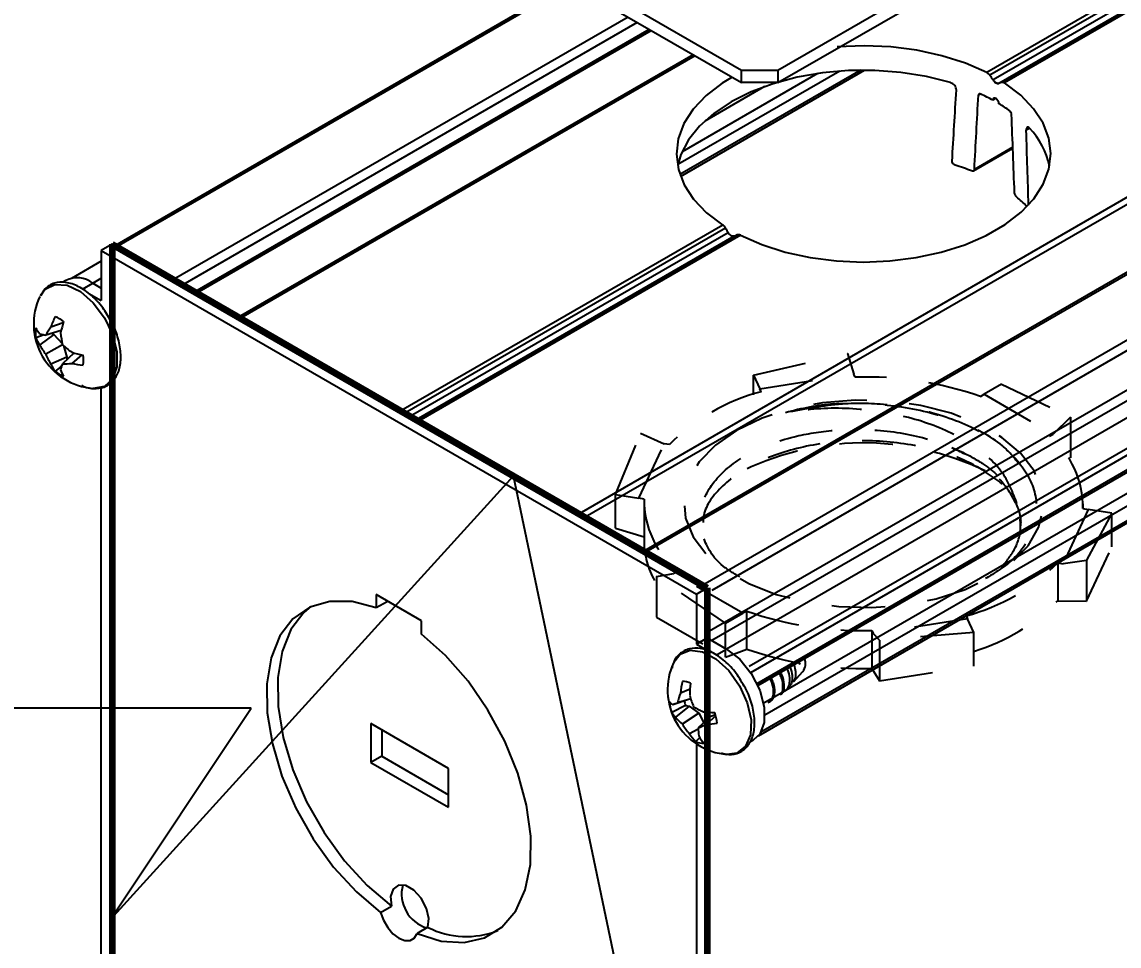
# Model space of a CAD drawing. Extents: x 0 to 12.2, y -7.3 to 0.
# Drawn here: x 2.687 to 5.251, y -4.865 to -2.706 of the extents above; entities that cross this region are included whole.
import ezdxf
from ezdxf import colors
from ezdxf.entities.mleader import LeaderData, LeaderLine
from ezdxf.math import Vec2, Vec3

# ---------------------------------------------------------------- set-up
doc = ezdxf.new("R2010")
doc.units = 0
doc.header["$LTSCALE"] = 0.5
doc.header["$MEASUREMENT"] = 0
doc.linetypes.add('HIDDEN', pattern=[0.375, 0.25, -0.125])
for name, color, linetype in [('End Cap', 92, 'CONTINUOUS'), ('FAB DWG', 221, 'CONTINUOUS'), ('Hardware', 242, 'CONTINUOUS'), ('Housing', 150, 'CONTINUOUS')]:
    doc.layers.add(name, color=color, linetype=linetype)
doc.styles.add('LSAD_Standard', font='arial.ttf')

msp = doc.modelspace()

# ---------------------------------------------------------------- linework, layer by layer
at = {"layer": 'End Cap', "transparency": 16777216}
for p, q in [((2.898, -3.2248), (2.8726, -3.2395)), ((4.2888, -4.0276), (2.898, -3.2248)), ((2.8726, -3.2395), (2.8726, -3.3567)), ((2.8726, -3.2395), (4.2633, -4.0423)), ((2.7898, -3.3096), (2.7825, -3.3138)), ((2.829, -3.3296), (2.8528, -3.3158)), ((2.8528, -3.3158), (2.8726, -3.3273)), ((2.8433, -3.3397), (2.8726, -3.3567)), ((2.8726, -3.5624), (2.87, -3.5609)), ((2.8726, -5.3599), (2.8726, -3.5624)), ((3.621, -4.1047), (3.5149, -4.0435)), ((3.5149, -4.0435), (3.5149, -4.0749)), ((4.2633, -4.0423), (4.2888, -4.0276)), ((4.2633, -4.0423), (4.2633, -4.1595)), ((4.2888, -4.0276), (4.2888, -4.1448)), ((3.5404, -4.0602), (3.5149, -4.0749)), ((3.5404, -4.0581), (3.5404, -4.0602)), ((3.621, -4.1361), (3.621, -4.1047)), ((4.2633, -4.1595), (4.2888, -4.1448)), ((4.2888, -4.1448), (4.334, -4.171)), ((4.2633, -4.1595), (4.2877, -4.1736)), ((4.3102, -4.1847), (4.334, -4.171)), ((3.6843, -4.4498), (3.5025, -4.3448)), ((3.5025, -4.3448), (3.5025, -4.4357)), ((3.528, -4.3595), (3.528, -4.421)), ((4.3898, -4.3871), (4.397, -4.383)), ((4.2633, -4.3924), (4.2633, -6.1628)), ((4.2888, -4.4059), (4.2888, -6.1481)), ((3.528, -4.421), (3.5025, -4.4357)), ((3.528, -4.421), (3.6843, -4.5112)), ((3.5025, -4.4357), (3.6843, -4.5406)), ((3.5254, -4.7867), (3.5508, -4.772)), ((3.636, -4.8211), (3.6105, -4.8358))]:
    msp.add_line(p, q, dxfattribs=at)
at = {"layer": 'End Cap', "color": 1, "lineweight": 90, "transparency": 16777216}
for p, q in [((2.898, -3.2248), (4.2888, -4.0276)), ((2.898, -3.2248), (2.898, -6.0827)), ((4.2888, -4.0276), (4.2888, -6.8855))]:
    msp.add_line(p, q, dxfattribs=at)
at = {"layer": 'End Cap', "ltscale": 0.5, "transparency": 16777216}
msp.add_line((3.6843, -4.5406), (3.6843, -4.4498), dxfattribs=at)
at = {"layer": 'End Cap', "transparency": 16777216, "flags": 128}
for points in [[(3.5149, -4.0749), (3.4587, -4.0601), (3.4063, -4.0595), (3.3597, -4.073), (3.3204, -4.1002), (3.29, -4.1401), (3.2695, -4.1912), (3.2595, -4.2518), (3.2605, -4.3197), (3.2724, -4.3925), (3.2948, -4.4676), (3.327, -4.5423), (3.3676, -4.614), (3.4154, -4.6802), (3.4686, -4.7384), (3.5254, -4.7867)], [(3.3623, -4.0718), (3.3459, -4.0855), (3.3155, -4.1254), (3.2949, -4.1765), (3.285, -4.2371), (3.286, -4.305), (3.2979, -4.3778), (3.3203, -4.4529), (3.3524, -4.5276), (3.3931, -4.5993), (3.4409, -4.6655), (3.4941, -4.7237), (3.5508, -4.772)], [(3.6105, -4.8358), (3.6672, -4.8531), (3.7204, -4.8563), (3.7682, -4.8453), (3.8089, -4.8206), (3.841, -4.7829), (3.8635, -4.7337), (3.8754, -4.6747), (3.8764, -4.6079), (3.8664, -4.5358), (3.8459, -4.461), (3.8154, -4.386), (3.7762, -4.3135), (3.7296, -4.2462), (3.6772, -4.1863), (3.621, -4.1361)], [(4.334, -4.171), (4.3645, -4.1947), (4.3913, -4.2281), (4.4112, -4.2669), (4.4218, -4.3066), (4.4218, -4.3424), (4.4112, -4.3698), (4.397, -4.383)], [(3.636, -4.8211), (3.6382, -4.8008), (3.6325, -4.7768), (3.62, -4.7533), (3.6028, -4.7345), (3.584, -4.7236), (3.5668, -4.7226), (3.5543, -4.7316), (3.5486, -4.7491), (3.5508, -4.772)], [(3.5254, -4.7867), (3.5318, -4.8047), (3.5418, -4.8216), (3.5542, -4.836), (3.5679, -4.8464), (3.5817, -4.8519), (3.5941, -4.8518), (3.604, -4.8463), (3.6105, -4.8358)]]:
    msp.add_lwpolyline(points, dxfattribs=at)
at = {"layer": 'End Cap', "transparency": 16777216}
for centre, radius, start, end in [((2.8163, -3.3634), 0.06, 52.4853, 116.2043), ((3.6579, -4.7428), 0.0835, 165.5817, 252.9247), ((3.7254, -4.6446), 0.198, 243.1267, 291.8228)]:
    msp.add_arc(centre, radius, start, end, dxfattribs=at)
at = {"layer": 'Hardware', "transparency": 16777216}
for p, q in [((3.7021, -2.4333), (4.3686, -2.8181)), ((3.7021, -2.4626), (4.3686, -2.8474)), ((4.4534, -2.8181), (4.7969, -2.6198)), ((4.4534, -2.8474), (4.7969, -2.6491)), ((4.3686, -2.8181), (4.4534, -2.8181)), ((4.3686, -2.8474), (4.3686, -2.8181)), ((4.4534, -2.8181), (4.4534, -2.8474)), ((4.4534, -2.8474), (4.3686, -2.8474)), ((2.7838, -3.4084), (2.7547, -3.4191)), ((2.7789, -3.4262), (2.7428, -3.4371)), ((2.7563, -3.4331), (2.7617, -3.4362)), ((2.7388, -3.4363), (2.7194, -3.4433)), ((2.7617, -3.4362), (2.7288, -3.4604)), ((2.7819, -3.4597), (2.7428, -3.4822)), ((2.7617, -3.4362), (2.7812, -3.4568)), ((2.8093, -3.4789), (2.7819, -3.5047)), ((2.784, -3.4616), (2.7921, -3.4888)), ((2.8273, -3.4837), (2.8034, -3.5035)), ((2.7921, -3.4888), (2.7547, -3.5052)), ((2.7921, -3.4888), (2.7921, -3.4951)), ((4.5027, -4.2014), (4.5048, -4.2068)), ((4.5048, -4.2068), (4.5032, -4.1999)), ((4.5165, -4.1939), (4.5162, -4.1924)), ((4.4901, -4.2478), (4.5122, -4.2232)), ((4.2484, -4.2645), (4.2258, -4.2739)), ((4.4731, -4.2672), (4.4641, -4.2724)), ((4.4751, -4.2646), (4.4817, -4.2572)), ((4.2377, -4.3027), (4.2057, -4.3189)), ((4.2428, -4.2899), (4.2083, -4.3009)), ((4.2461, -4.3047), (4.2148, -4.3299)), ((4.25, -4.287), (4.2194, -4.2968)), ((4.2377, -4.3027), (4.2461, -4.3047)), ((4.2501, -4.2873), (4.2428, -4.2899)), ((4.2461, -4.3047), (4.2692, -4.3209)), ((4.2692, -4.3209), (4.2304, -4.3464)), ((4.2974, -4.3275), (4.2678, -4.3553)), ((4.2692, -4.3209), (4.2805, -4.3434)), ((4.3087, -4.3271), (4.2863, -4.3469)), ((4.2974, -4.3275), (4.3078, -4.3238)), ((4.2678, -4.3582), (4.2469, -4.3687)), ((4.2712, -4.3773), (4.2621, -4.3869))]:
    msp.add_line(p, q, dxfattribs=at)
at = {"layer": 'Hardware', "linetype": 'HIDDEN', "transparency": 16777216}
for p, q in [((4.3964, -3.5307), (4.6166, -3.4803)), ((4.6166, -3.4803), (4.6314, -3.5284)), ((4.3964, -3.5307), (4.4112, -3.5625)), ((4.3964, -3.5771), (4.3964, -3.5307)), ((4.4112, -3.5625), (4.6314, -3.5284)), ((4.6347, -3.5355), (4.6314, -3.5284)), ((4.4145, -3.5696), (4.4112, -3.5625)), ((4.9765, -3.5523), (4.9362, -3.5755)), ((4.9765, -3.5523), (5.1377, -3.629)), ((4.9271, -3.5808), (4.9362, -3.5755)), ((4.9362, -3.5755), (5.0974, -3.6686)), ((5.1377, -3.629), (5.0974, -3.6686)), ((5.1377, -3.629), (5.1377, -3.7242)), ((4.074, -3.8099), (4.133, -3.6665)), ((4.133, -3.6665), (4.188, -3.6913)), ((4.129, -3.8184), (4.188, -3.6913)), ((4.2004, -3.6932), (4.188, -3.6913)), ((5.0883, -3.6738), (5.0974, -3.6686)), ((4.074, -3.8099), (4.129, -3.8184)), ((4.074, -3.8887), (4.074, -3.8099)), ((4.1414, -3.8203), (4.129, -3.8184)), ((4.1411, -3.8315), (4.1411, -3.9202)), ((5.1791, -3.8446), (5.1201, -3.9717)), ((5.1667, -3.8426), (5.1791, -3.8446)), ((5.1671, -3.8427), (5.1671, -3.8315)), ((5.2341, -3.8531), (5.1791, -3.8446)), ((5.2341, -3.8531), (5.1751, -3.9639)), ((5.2341, -3.9319), (5.2341, -3.8531)), ((4.074, -3.8887), (4.1411, -3.9089)), ((5.1751, -4.0591), (5.2341, -3.9319)), ((5.1077, -3.9698), (5.1201, -3.9717)), ((5.1077, -3.9698), (5.1077, -4.0585)), ((5.1751, -3.9639), (5.1201, -3.9717)), ((5.1751, -3.9639), (5.1751, -4.0591)), ((4.1704, -4.0013), (4.2107, -3.9943)), ((4.2198, -3.9891), (4.2107, -3.9943)), ((4.3719, -4.0874), (4.2107, -3.9943)), ((4.3316, -4.1107), (4.1704, -4.0013)), ((4.1704, -4.0013), (4.1704, -4.0965)), ((5.1077, -4.0585), (5.1751, -4.0591)), ((4.1704, -4.0965), (4.3316, -4.1895)), ((4.3316, -4.1107), (4.3719, -4.0874)), ((4.381, -4.0822), (4.3719, -4.0874)), ((4.381, -4.1709), (4.381, -4.0822)), ((4.8969, -4.1005), (4.6767, -4.1346)), ((4.8936, -4.0933), (4.8969, -4.1005)), ((4.9117, -4.1323), (4.8969, -4.1005)), ((4.3316, -4.1895), (4.3316, -4.1107)), ((4.6734, -4.1274), (4.6767, -4.1346)), ((4.6734, -4.1274), (4.6734, -4.2161)), ((4.6915, -4.1501), (4.6767, -4.1346)), ((4.9117, -4.1323), (4.6915, -4.1501)), ((4.6915, -4.1501), (4.6915, -4.2452)), ((4.9117, -4.2111), (4.9117, -4.1323)), ((4.3316, -4.1895), (4.381, -4.1709)), ((4.6734, -4.2161), (4.6915, -4.2452)), ((4.6915, -4.2452), (4.9117, -4.2111))]:
    msp.add_line(p, q, dxfattribs=at)
at = {"layer": 'Hardware', "transparency": 16777216, "flags": 128}
for points in [[(2.73, -3.3447), (2.7413, -3.3299), (2.7642, -3.3187), (2.7927, -3.3208), (2.8237, -3.3357), (2.8539, -3.362), (2.8799, -3.3967), (2.899, -3.4361), (2.9092, -3.4759), (2.9092, -3.5118), (2.899, -3.54), (2.8799, -3.5573), (2.8539, -3.562), (2.8531, -3.5619)], [(4.2102, -4.2019), (4.2251, -4.1828), (4.2489, -4.1734), (4.2779, -4.1771), (4.3091, -4.1937), (4.3389, -4.2212), (4.3642, -4.2568), (4.3822, -4.2965), (4.391, -4.3361), (4.3896, -4.3712), (4.3782, -4.3981), (4.3581, -4.4138), (4.3344, -4.417)]]:
    msp.add_lwpolyline(points, dxfattribs=at)
at = {"layer": 'Hardware', "linetype": 'HIDDEN', "transparency": 16777216, "flags": 128}
msp.add_lwpolyline([(4.3571, -3.66), (4.3076, -3.6945), (4.2698, -3.7335), (4.2452, -3.776), (4.2345, -3.8203), (4.2381, -3.865), (4.2558, -3.9085), (4.2871, -3.9495), (4.3309, -3.9864), (4.3857, -4.018), (4.4497, -4.0433), (4.5206, -4.0614), (4.596, -4.0716), (4.6734, -4.0737), (4.7502, -4.0675), (4.8237, -4.0533), (4.8914, -4.0315), (4.951, -4.0029), (5.0005, -3.9685), (5.0383, -3.9294), (5.0629, -3.887), (5.0736, -3.8427), (5.07, -3.798), (5.0523, -3.7544), (5.021, -3.7135), (4.9772, -3.6766), (4.9224, -3.6449), (4.8584, -3.6197), (4.7875, -3.6016), (4.7121, -3.5913), (4.6347, -3.5893), (4.5579, -3.5955), (4.4844, -3.6097), (4.4167, -3.6314), (4.3571, -3.66)], dxfattribs=at)
at = {"layer": 'Hardware', "transparency": 16777216}
for centre, radius, start, end in [((2.8655, -3.4114), 0.151, 154.7008, 265.2938), ((2.9376, -3.4789), 0.1925, 153.8836, 161.8938), ((2.7378, -3.4638), 0.0746, 51.1806, 68.8248), ((3.0675, -3.4951), 0.2967, 162.4504, 167.78), ((2.7931, -3.4319), 0.0746, 171.1794, 188.8206), ((2.7767, -3.3909), 0.0644, 207.294, 222.063), ((2.7566, -3.3417), 0.0964, 253.2757, 261.8218), ((2.8874, -3.5191), 0.1662, 143.0124, 150.4521), ((3.0003, -3.4111), 0.2238, 185.4463, 192.5419), ((2.7886, -3.4164), 0.0742, 201.2615, 216.3895), ((2.8525, -3.3961), 0.1394, 207.4879, 218.1386), ((2.9332, -3.2948), 0.2238, 227.4587, 234.5541), ((2.8723, -3.4303), 0.1395, 201.8619, 212.512), ((2.894, -3.1946), 0.2967, 252.2217, 257.5505), ((2.7563, -3.4957), 0.0746, 351.1794, 8.8206), ((2.8227, -3.4755), 0.0743, 203.6114, 218.7372), ((2.8713, -3.5405), 0.0964, 158.1864, 166.735), ((2.7831, -3.3385), 0.1662, 269.5543, 276.9926), ((2.843, -3.3151), 0.1925, 258.1085, 266.1181), ((2.8116, -3.4638), 0.0746, 231.1806, 248.8248), ((2.8388, -3.4986), 0.0645, 197.9392, 212.7056), ((4.3468, -4.2665), 0.151, 154.7008, 265.2938), ((4.4873, -4.2045), 0.0312, 323.2281, 19.9777), ((4.4048, -4.2919), 0.1799, 165.3364, 174.2544), ((4.2298, -4.293), 0.0467, 64.6064, 88.7727), ((4.4953, -4.2828), 0.2476, 172.5763, 179.1286), ((4.3675, -4.3262), 0.1511, 159.7244, 168.7667), ((4.4548, -4.2236), 0.2144, 195.0024, 202.5129), ((4.2237, -4.2747), 0.0304, 218.8533, 239.5416), ((4.3064, -4.2833), 0.1068, 185.6133, 199.4921), ((4.4578, -4.9592), 0.704, 109.7998, 110.7554), ((4.3232, -4.2757), 0.0897, 190.6804, 197.4759), ((4.3745, -4.1097), 0.2286, 238.9967, 245.5368), ((4.2406, -4.2993), 0.0401, 209.4298, 229.9522), ((4.3013, -4.2637), 0.1089, 217.4568, 229.4038), ((4.31, -3.8932), 0.4257, 265.9379, 269.484), ((4.2055, -4.3545), 0.1068, 5.6133, 19.4921), ((4.3671, -4.2622), 0.1605, 211.6372, 221.5465), ((4.1505, -4.0721), 0.3065, 292.5004, 296.3013), ((4.3757, -4.3586), 0.1079, 178.2217, 188.1245), ((4.274, -4.1175), 0.2296, 273.0855, 279.4804), ((4.339, -4.3078), 0.1103, 213.4735, 225.8343), ((4.3631, -4.3213), 0.1079, 209.1337, 220.5386), ((4.2821, -4.3448), 0.0467, 244.6064, 268.7727)]:
    msp.add_arc(centre, radius, start, end, dxfattribs=at)
at = {"layer": 'Hardware', "linetype": 'HIDDEN', "transparency": 16777216}
for centre, radius, start, end in [((4.6583, -4.3509), 0.8157, 70.757, 91.6569), ((4.5385, -4.0316), 0.4784, 105.0262, 134.9685), ((4.6464, -4.2465), 0.6518, 95.5036, 105.5604), ((4.6547, -4.3344), 0.6451, 63.9618, 117.4799), ((4.9539, -3.8388), 0.2128, 358.9744, 50.8225), ((4.3542, -3.8241), 0.2128, 178.9744, 230.8225), ((4.3261, -3.9186), 0.185, 180.4921, 209.9306), ((4.7696, -3.6313), 0.4784, 285.0262, 314.9685), ((4.7755, -3.7275), 0.4689, 287.0655, 315.1092), ((4.6498, -3.3121), 0.8157, 250.757, 271.6569), ((4.6498, -3.4008), 0.8157, 250.757, 271.6569)]:
    msp.add_arc(centre, radius, start, end, dxfattribs=at)
at = {"layer": 'Hardware', "transparency": 16777216}
for points, knots in [([(2.8944, -3.4036), (2.8885, -3.3933), (2.8759, -3.3712), (2.8496, -3.3433), (2.8197, -3.3223), (2.7899, -3.3125), (2.7625, -3.3144), (2.7414, -3.3258), (2.734, -3.3397), (2.731, -3.3453)], [0, 0, 0, 0, 0.133442, 0.2897, 0.446959, 0.605887, 0.746959, 0.897219, 1, 1, 1, 1]), ([(2.8264, -3.5543), (2.8277, -3.5551), (2.8391, -3.5618), (2.8597, -3.5635), (2.8859, -3.558), (2.9054, -3.5407), (2.9167, -3.515), (2.9196, -3.4828), (2.913, -3.4463), (2.9038, -3.4184), (2.8954, -3.4052), (2.8944, -3.4036)], [0, 0, 0, 0, 0.018689, 0.164198, 0.291188, 0.425503, 0.557667, 0.695063, 0.837106, 0.979533, 1, 1, 1, 1]), ([(2.7806, -3.5087), (2.7798, -3.5094), (2.7745, -3.5138), (2.7692, -3.5182), (2.7648, -3.5219)], [0, 0, 0, 0, 0.160972, 1, 1, 1, 1]), ([(4.3696, -4.2489), (4.3663, -4.2431), (4.3563, -4.2254), (4.3333, -4.2009), (4.3037, -4.1789), (4.274, -4.1682), (4.2459, -4.1686), (4.2231, -4.1813), (4.2097, -4.1984), (4.2072, -4.2119), (4.2065, -4.2157)], [0, 0, 0, 0, 0.07273, 0.222614, 0.373387, 0.525734, 0.661704, 0.806727, 0.946142, 1, 1, 1, 1]), ([(4.4567, -4.2268), (4.4586, -4.2306), (4.4642, -4.2425), (4.4655, -4.2606), (4.4636, -4.2749), (4.4593, -4.2782), (4.4587, -4.2787)], [0, 0, 0, 0, 0.182128, 0.563499, 0.932929, 1, 1, 1, 1]), ([(4.4599, -4.2261), (4.4616, -4.2296), (4.467, -4.2412), (4.4683, -4.259), (4.4664, -4.2733), (4.4621, -4.2766), (4.4614, -4.2771)], [0, 0, 0, 0, 0.169824, 0.556933, 0.93192, 1, 1, 1, 1]), ([(4.475, -4.2645), (4.4772, -4.2612), (4.4816, -4.2545), (4.4819, -4.2381), (4.4796, -4.2246), (4.476, -4.2171), (4.4754, -4.216)], [0, 0, 0, 0, 0.308627, 0.623792, 0.944343, 1, 1, 1, 1]), ([(4.4802, -4.2093), (4.4803, -4.2094), (4.4838, -4.2156), (4.4869, -4.2282), (4.4879, -4.2439), (4.4854, -4.254), (4.4819, -4.2564), (4.4814, -4.2568)], [0, 0, 0, 0, 0.0073449, 0.3172473, 0.6269233, 0.9364903, 1, 1, 1, 1]), ([(4.49, -4.2478), (4.492, -4.2449), (4.4958, -4.2389), (4.4959, -4.2245), (4.4942, -4.2132), (4.4913, -4.2072), (4.4911, -4.2069)], [0, 0, 0, 0, 0.321306, 0.648775, 0.982552, 1, 1, 1, 1]), ([(4.3216, -4.4134), (4.3275, -4.4151), (4.3424, -4.4193), (4.3648, -4.4137), (4.3852, -4.3979), (4.3973, -4.3726), (4.4009, -4.341), (4.3954, -4.3048), (4.3844, -4.2724), (4.3733, -4.2549), (4.3696, -4.2489)], [0, 0, 0, 0, 0.08647, 0.217391, 0.356133, 0.491952, 0.632582, 0.778402, 0.924866, 1, 1, 1, 1]), ([(4.4346, -4.2395), (4.4365, -4.2434), (4.4421, -4.2553), (4.4437, -4.2737), (4.4403, -4.2904), (4.4334, -4.2947), (4.4305, -4.2966)], [0, 0, 0, 0, 0.150058, 0.464277, 0.768656, 1, 1, 1, 1]), ([(4.4378, -4.2388), (4.4395, -4.2424), (4.4449, -4.254), (4.4464, -4.2721), (4.4431, -4.2888), (4.4362, -4.2931), (4.4332, -4.295)], [0, 0, 0, 0, 0.139551, 0.457654, 0.765796, 1, 1, 1, 1])]:
    msp.add_open_spline(points, degree=3, knots=knots, dxfattribs=at)
at = {"layer": 'Hardware', "linetype": 'HIDDEN', "transparency": 16777216}
for points, knots in [([(5.0168, -3.7373), (5.0051, -3.7231), (4.9727, -3.6835), (4.8763, -3.6358), (4.746, -3.6017), (4.6026, -3.5934), (4.515, -3.6102), (4.4716, -3.6186)], [0, 0, 0, 0, 0.123435, 0.343398, 0.563296, 0.78313, 1, 1, 1, 1]), ([(5.0124, -3.8304), (5.0027, -3.8046), (4.9832, -3.7529), (4.9049, -3.6868), (4.7988, -3.637), (4.6708, -3.6092), (4.5572, -3.6061), (4.4934, -3.6154), (4.4716, -3.6186)], [0, 0, 0, 0, 0.174677, 0.349236, 0.529431, 0.713797, 0.90238, 1, 1, 1, 1]), ([(4.5839, -3.5977), (4.6204, -3.5966), (4.6992, -3.5943), (4.822, -3.6163), (4.9361, -3.6619), (5.0204, -3.7289), (5.0624, -3.808), (5.0565, -3.8898), (5.0128, -3.9615), (4.9567, -3.9955), (4.9327, -4.0101)], [0, 0, 0, 0, 0.106462, 0.230407, 0.365933, 0.500728, 0.634733, 0.767935, 0.900322, 1, 1, 1, 1]), ([(4.3648, -4.0022), (4.3528, -3.9953), (4.3106, -3.971), (4.2755, -3.9138), (4.2674, -3.8407), (4.3053, -3.77), (4.3817, -3.7114), (4.4804, -3.6742), (4.5925, -3.656), (4.71, -3.6578), (4.8032, -3.6777), (4.849, -3.696), (4.86, -3.7004)], [0, 0, 0, 0, 0.0476427, 0.168052, 0.2877298, 0.4066844, 0.5249031, 0.6423737, 0.7323735, 0.8478031, 0.9631886, 1, 1, 1, 1]), ([(4.979, -3.7855), (4.9543, -3.7674), (4.9012, -3.7286), (4.7833, -3.6931), (4.6502, -3.6797), (4.5184, -3.6931), (4.4034, -3.7305), (4.3204, -3.7874), (4.2766, -3.8456), (4.279, -3.8823), (4.2798, -3.8948)], [0, 0, 0, 0, 0.119992, 0.257426, 0.394023, 0.529784, 0.664695, 0.798742, 0.931913, 1, 1, 1, 1]), ([(4.86, -3.7004), (4.8649, -3.7024), (4.8894, -3.7123), (4.9265, -3.7321), (4.9659, -3.7622), (4.9955, -3.7946), (5.0067, -3.8184), (5.0124, -3.8304)], [0, 0, 0, 0, 0.06411, 0.321712, 0.540579, 0.76676, 1, 1, 1, 1]), ([(5.0207, -3.8845), (5.0207, -3.8845), (5.0251, -3.8647), (5.0097, -3.8246), (4.9751, -3.773), (4.9229, -3.7306), (4.881, -3.7105), (4.86, -3.7004)], [0, 0, 0, 0, 0.000991, 0.277943, 0.554824, 0.777436, 1, 1, 1, 1]), ([(4.9764, -3.9801), (4.988, -3.9657), (5.0141, -3.9333), (5.0249, -3.881), (5.0162, -3.8459), (5.0124, -3.8304)], [0, 0, 0, 0, 0.309862, 0.695892, 1, 1, 1, 1])]:
    msp.add_open_spline(points, degree=3, knots=knots, dxfattribs=at)
at = {"layer": 'Housing', "transparency": 16777216}
for p, q in [((6.3858, -1.9902), (4.942, -2.8237)), ((6.3923, -1.9972), (4.9492, -2.8303)), ((6.4013, -2.0071), (4.9565, -2.8411)), ((6.4106, -2.0174), (4.9702, -2.849)), ((6.4114, -2.0183), (4.977, -2.8464)), ((6.4143, -2.0216), (4.9834, -2.8477)), ((6.627, -2.3318), (3.9891, -3.8546)), ((6.6335, -2.3448), (4.0036, -3.863)), ((6.6879, -2.4718), (4.1408, -3.9422)), ((6.6895, -2.476), (4.1452, -3.9448)), ((3.9664, -2.6152), (2.9042, -3.2284)), ((6.7298, -2.6062), (4.2782, -4.0215)), ((3.9708, -2.6177), (2.9086, -3.2309)), ((6.7352, -2.6276), (4.2994, -4.0337)), ((4.1037, -2.6945), (3.0416, -3.3076)), ((4.1249, -2.7067), (3.0628, -3.3199)), ((6.7527, -2.7102), (4.2888, -4.1326)), ((4.1532, -2.7231), (3.0911, -3.3362)), ((3.0955, -3.3387), (4.1576, -2.7256)), ((6.7566, -2.7324), (4.2994, -4.1509)), ((6.7624, -2.7691), (4.334, -4.171)), ((4.2554, -2.7821), (3.1933, -3.3952)), ((4.2598, -2.7846), (3.1977, -3.3978)), ((4.6472, -2.8185), (4.2247, -3.0624)), ((4.2262, -3.0666), (4.656, -2.8185)), ((4.5984, -2.8205), (4.2201, -3.0389)), ((4.546, -2.8263), (4.2301, -3.0087)), ((6.7709, -2.8356), (4.3868, -4.2119)), ((4.4226, -2.8567), (4.2828, -2.9374)), ((6.7724, -2.8507), (4.39, -4.2261)), ((6.7754, -2.8831), (4.4046, -4.2518)), ((4.4065, -4.2558), (6.7758, -2.888)), ((4.9274, -2.8739), (4.9222, -2.8769)), ((4.9633, -2.8843), (4.9563, -2.8884)), ((6.7791, -2.936), (4.4211, -4.2972)), ((6.7806, -2.9647), (4.4231, -4.3256)), ((5.042, -2.9543), (5.0341, -2.9588)), ((6.7819, -2.9981), (4.4142, -4.3649)), ((5.0027, -2.9985), (4.9129, -3.0504)), ((4.4085, -4.3733), (6.782, -3.0031)), ((4.911, -3.0538), (5.0028, -3.0008)), ((4.3247, -3.1801), (3.5727, -3.6142)), ((4.3311, -3.1871), (3.582, -3.6196)), ((4.3379, -3.1982), (3.595, -3.6271)), ((4.3589, -3.2032), (3.6098, -3.6357)), ((4.3661, -3.204), (3.6141, -3.6382)), ((4.3516, -3.2061), (3.6086, -3.635)), ((2.8726, -3.2648), (2.8031, -3.305)), ((2.8528, -3.3158), (2.8726, -3.3044)), ((4.3868, -4.3807), (4.3873, -4.3805))]:
    msp.add_line(p, q, dxfattribs=at)
at = {"layer": 'Housing', "transparency": 16777216, "flags": 128}
for points in [[(4.942, -2.8237), (4.892, -2.802), (4.8372, -2.7845), (4.7786, -2.7718), (4.7175, -2.764), (4.6551, -2.7613), (4.5926, -2.7638)], [(4.8571, -2.8473), (4.8007, -2.8331), (4.7414, -2.8236), (4.6803, -2.8189), (4.6187, -2.8193), (4.5578, -2.8247), (4.4988, -2.8349), (4.4429, -2.8498), (4.3912, -2.8692), (4.3447, -2.8925), (4.3043, -2.9193), (4.2709, -2.9492), (4.245, -2.9814), (4.2273, -3.0155), (4.2198, -3.0405)], [(4.347, -2.8349), (4.3233, -2.8485), (4.2859, -2.8775), (4.2559, -2.9092), (4.2341, -2.9431), (4.2209, -2.9784), (4.2166, -3.0145), (4.2212, -3.0505), (4.2347, -3.0858), (4.2567, -3.1196), (4.2869, -3.1513), (4.3247, -3.1801)], [(4.3661, -3.204), (4.4161, -3.2258), (4.4709, -3.2433), (4.5295, -3.256), (4.5906, -3.2638), (4.653, -3.2665), (4.7155, -3.264), (4.7767, -3.2563), (4.8354, -3.2437), (4.8903, -3.2264), (4.9405, -3.2048), (4.9848, -3.1792), (5.0222, -3.1503), (5.0522, -3.1186), (5.074, -3.0847), (5.0872, -3.0494), (5.0915, -3.0133), (5.0869, -2.9773), (5.0734, -2.942), (5.0514, -2.9082), (5.0212, -2.8765), (4.9834, -2.8477)]]:
    msp.add_lwpolyline(points, dxfattribs=at)
at = {"layer": 'Housing', "transparency": 16777216}
for centre, radius, start, end in [((4.7373, -3.2861), 0.4539, 61.1658, 65.2059), ((4.7782, -3.2153), 0.3722, 54.2957, 58.9073), ((4.9082, -3.0816), 0.1847, 12.2458, 43.7929), ((4.6983, -3.5655), 0.5524, 67.8763, 72.0947), ((4.8303, -3.3368), 0.2867, 44.2783, 50.8105)]:
    msp.add_arc(centre, radius, start, end, dxfattribs=at)
for centre, major_axis, ratio, start_param, end_param in [((4.6541, -3.0302), (-0.325, 0.4684), 0.625218, 4.682436, 4.705332), ((4.6541, -3.0302), (-0.325, 0.4684), 0.625218, 4.682436, 4.705332), ((4.6541, -1.3062), (0.3183, 6.5612), 0.045741, 4.44865, 4.474805), ((4.6541, -3.0302), (0.4372, 0.2133), 0.075064, 0.703856, 0.726752), ((4.6541, -3.0302), (0.4372, 0.2133), 0.075064, 0.703856, 0.726752), ((4.6541, -2.2319), (0.3183, 6.5579), 0.045764, 4.589487, 4.616106), ((4.6541, -2.2319), (-0.3019, 6.915), 0.045791, 4.58386, 4.610479), ((4.6541, -1.3062), (-0.3019, 6.9183), 0.045769, 4.443028, 4.469184), ((4.6541, -3.0302), (-0.325, 0.4684), 0.625218, 1.473867, 1.496763), ((4.6541, -3.0302), (0.4372, 0.2133), 0.075064, 3.912425, 3.935321)]:
    msp.add_ellipse(centre, major_axis=major_axis, ratio=ratio, start_param=start_param, end_param=end_param, dxfattribs=at)
for points in [[(4.942, -2.8237), (4.9447, -2.8251), (4.9472, -2.8274), (4.9492, -2.8303)], [(4.9492, -2.8303), (4.9472, -2.8274), (4.9447, -2.8251), (4.942, -2.8237)], [(4.977, -2.8464), (4.9788, -2.8457), (4.9811, -2.8461), (4.9834, -2.8477)], [(4.3311, -3.1871), (4.3293, -3.1841), (4.327, -3.1817), (4.3247, -3.1801)], [(4.3661, -3.204), (4.3634, -3.2027), (4.3609, -3.2024), (4.3589, -3.2032)]]:
    msp.add_open_spline(points, degree=3, dxfattribs=at)
for points, knots in [([(4.9565, -2.8411), (4.9585, -2.8441), (4.9609, -2.8465), (4.9659, -2.8493), (4.9683, -2.8497), (4.9702, -2.849)], [0, 0, 0, 0, 0.5, 0.5, 1, 1, 1, 1]), ([(4.9702, -2.849), (4.9683, -2.8497), (4.9659, -2.8493), (4.9609, -2.8465), (4.9585, -2.8441), (4.9565, -2.8411)], [0, 0, 0, 0, 0.5, 0.5, 1, 1, 1, 1]), ([(4.8708, -2.8646), (4.871, -2.8612), (4.8696, -2.8573), (4.8644, -2.8509), (4.8608, -2.8485), (4.8571, -2.8473)], [0, 0, 0, 0, 0.5, 0.5, 1, 1, 1, 1]), ([(4.9277, -2.874), (4.9263, -2.8733), (4.9249, -2.8733), (4.9229, -2.8743), (4.9222, -2.8755), (4.9222, -2.8769)], [0, 0, 0, 0, 0.5, 0.5, 1, 1, 1, 1]), ([(4.9704, -2.8966), (4.9704, -2.8944), (4.9697, -2.8919), (4.9671, -2.8873), (4.9653, -2.8854), (4.9616, -2.8832), (4.9597, -2.883), (4.957, -2.8846), (4.9563, -2.8863), (4.9563, -2.8884)], [0, 0, 0, 0, 0.25, 0.25, 0.5, 0.5, 0.75, 0.75, 1, 1, 1, 1]), ([(4.9998, -2.9217), (4.9997, -2.9202), (4.9992, -2.9184), (4.9976, -2.9153), (4.9965, -2.9139), (4.9954, -2.9131)], [0, 0, 0, 0, 0.5, 0.5, 1, 1, 1, 1]), ([(5.0416, -2.9538), (5.0396, -2.9517), (5.0377, -2.9509), (5.0348, -2.9527), (5.034, -2.9553), (5.0341, -2.9588)], [0, 0, 0, 0, 0.5, 0.5, 1, 1, 1, 1]), ([(4.8681, -3.0399), (4.8662, -3.0393), (4.8642, -3.0379), (4.8615, -3.0345), (4.8607, -3.0325), (4.8608, -3.0307)], [0, 0, 0, 0, 0.5, 0.5, 1, 1, 1, 1]), ([(4.9129, -3.0504), (4.9128, -3.052), (4.912, -3.0533), (4.9096, -3.0545), (4.908, -3.0545), (4.9063, -3.0538)], [0, 0, 0, 0, 0.5, 0.5, 1, 1, 1, 1]), ([(5.0115, -3.1145), (5.0103, -3.1136), (5.0091, -3.112), (5.0074, -3.1083), (5.0068, -3.1063), (5.0068, -3.1046)], [0, 0, 0, 0, 0.5, 0.5, 1, 1, 1, 1]), ([(4.3516, -3.2061), (4.3496, -3.2069), (4.3472, -3.2065), (4.3422, -3.2036), (4.3398, -3.2012), (4.3379, -3.1982)], [0, 0, 0, 0, 0.5, 0.5, 1, 1, 1, 1])]:
    msp.add_open_spline(points, degree=3, knots=knots, dxfattribs=at)

# ---------------------------------------------------------------- leaders
at = {"layer": 'FAB DWG', "ltscale": 0.5, "transparency": 16777216}
ml = msp.add_multileader_mtext('Standard', dxfattribs=at)
ml.set_content('\\A1;{\\fArial|b1|i0|c0|p34;\\LWIRING NOTE:\\P}SEAL END PLATES WITH PLENUM RATED ALUMINUM TAPE', color=256, style='LSAD_Standard')
ml.set_leader_properties()
ml.build(insert=Vec2(0, 0))
ml.multileader.update_dxf_attribs({"text_left_attachment_type": 2, "dogleg_length": 0.36, "arrow_head_size": 0.1875})
ctx = ml.context
ctx.base_point, ctx.char_height, ctx.arrow_head_size, ctx.landing_gap_size, ctx.plane_origin = Vec3(0.0643, -4.9376), 0.1875, 0.1875, 0.09, Vec3(5.3407, 13.1207)
ctx.left_attachment, ctx.text_align_type = 2, 2
notes = []
notes.append((ctx, [(1, (1, 1, 0), (3.223, -4.3094), (-1, 0), 0.6313, [(2, [(4.2888, -5.9286), (3.8361, -3.7663), (2.8934, -4.8033)], 0, [])])]))
ctx.mtext.insert, ctx.mtext.width, ctx.mtext.defined_height, ctx.mtext.alignment, ctx.mtext.flow_direction = Vec3(2.5017, -4.2157), 2.351815, 1.4978, 3, 5
for ctx, leaders in notes:
    for number, flags, end, landing, length, lines in leaders:
        leader = LeaderData()
        leader.index, (leader.has_last_leader_line, leader.has_dogleg_vector, leader.attachment_direction) = number, flags
        leader.last_leader_point, leader.dogleg_vector, leader.dogleg_length = Vec3(end), Vec3(landing), length
        for number, points, colour, breaks in lines:
            line = LeaderLine()
            line.index, line.vertices, line.color, line.breaks = number, Vec3.list(points), colors.encode_raw_color(colour), breaks
            leader.lines.append(line)
        ctx.leaders.append(leader)

doc.saveas('drawing.dxf')
